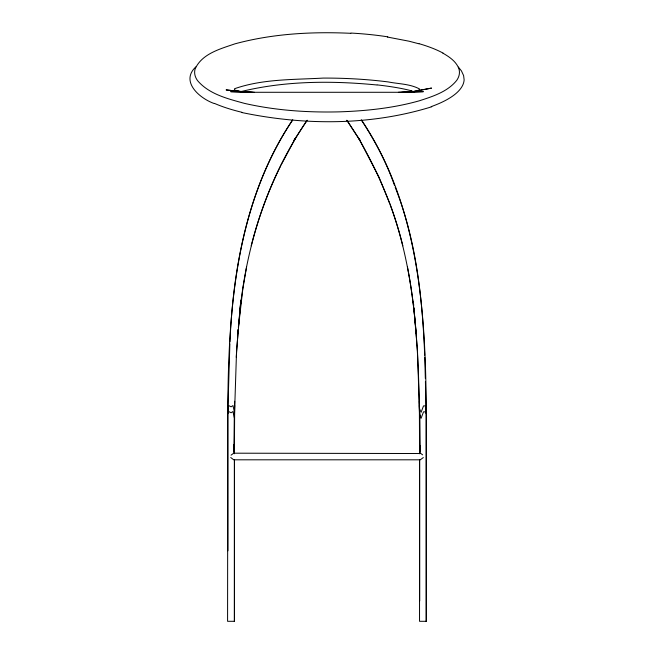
<?xml version="1.0" encoding="UTF-8"?>
<svg xmlns="http://www.w3.org/2000/svg" width="654" height="654" viewBox="0 0 654 654"><rect width="100%" height="100%" fill="white"/><g stroke="black" fill="none" stroke-linecap="round" stroke-linejoin="round"><path stroke-width="0.98" d="M233.813 446.273L233.936 452.306L234.394 411.906L232.979 405.562L231.115 406.813L229.415 405.905L227.796 405.881L227.584 621.3L234.5 621.3L234.459 459.893M234.32 621.3L234.377 459.574M234.377 453.467L234.68 405.496M419.574 459.893L419.533 621.3L426.449 621.3L426.236 405.881L426.097 407.736M419.582 453.762L419.353 401.262M426.056 621.3L426.244 406.813L425.746 405.562M420.203 445.554L420.105 452.306L419.672 413.941M227.796 412.772L229.856 343.865M234.394 413.63L234.68 401.262M420.121 453.524L233.723 453.189L231.042 455.168M227.935 413.696L227.796 411.84C228.262 311.95 235.015 205.266 292.779 119.821M229.971 341.829C233.216 264.674 248.896 185.45 292.395 120.287M236.266 357.313L238.203 329.518M426.097 413.696L425.419 381.527M237.827 333.458L238.195 329.403M238.375 327.376L240.86 300.022L236.552 351.018L234.394 417.865L232.979 411.521L231.115 412.772L229.415 411.865L227.796 411.84M238.416 327.335L242.855 288.676L246.566 267.028M239.895 311.525C246.705 243.607 268.279 176.654 307.266 120.246M361.637 120.287C419.198 205.863 425.787 312.841 426.244 412.772L425.779 411.865L423.53 411.84L421.07 418.331L419.59 414.767L419.893 413.107M420.252 415.151L419.647 417.865L419.655 453.467M251.201 245.822C258.126 218.24 267.993 191.442 280.631 165.969M227.919 550.823L227.796 406.813L228.287 405.562M227.796 406.813L228.254 405.905M281.065 165.045L295.894 137.397L293.728 140.79L306.947 120.377M195.808 66.912C179.94 81.676 199.911 98.468 214.013 103.455M423.31 457.555L420.309 459.811L233.715 459.811L230.731 457.522M431.746 106.774C370.507 125.789 303.93 125.511 241.498 112.463M398.392 92.288L413.794 91.437L418.674 90.26L419.582 89.009C410.164 83.843 398.499 83.982 388.108 81.913C366.567 79.208 344.854 77.998 323.158 78.088C293.703 79.747 262.655 78.856 234.549 88.731L234.377 89.492L235.162 90.154L239.593 91.323L254.431 92.288M240.149 91.789C284.711 80.761 331.414 80.54 376.9 84.979M413.794 91.437L431.558 88.086L416.5 90.914M404.237 92.255L423.359 91.674L401.703 92.288M406.338 92.288L247.752 92.288M252.46 92.288L230.674 91.674L249.934 92.263M350.846 33.313C312.007 31.515 272.571 33.64 234.917 43.851C220.439 48.862 202.135 53.579 195.194 68.76A144.305 41.39 0 0 0 197.541 80.605C209.19 94.315 227.829 98.779 244.457 103.373C275.636 110.485 307.781 112.643 339.696 111.842C366.485 110.927 393.397 108.098 419.271 100.814C432.703 96.465 447.459 91.862 456.656 80.45A144.174 41.366 0 0 0 458.822 68.539C456.059 61.353 449.331 56.873 442.93 53.178M245.119 92.018L226.088 89.917L243.427 91.846M387.397 37.041L409.093 41.218L418.961 43.802M411.186 90.857L414.685 91.936M420.571 453.304L422.623 454.857M458.356 67.06L461.438 70.902L463.612 75.578L464.127 79.804A146.414 44.456 0.8 0 1 431.199 106.627M361.253 119.821C374.668 140.34 386.416 162.225 394.493 185.417M346.767 120.246L359.455 139.662L378.298 175.697M347.086 120.377L360.305 140.79L358.139 137.397C377.644 171.413 393.52 207.653 402.831 245.822M426.244 406.813L425.779 405.905L423.53 405.881L421.07 412.372L419.59 408.815M378.772 176.596L389.939 203.876M395.188 187.297C416.385 240.558 422.386 298.42 424.708 355.253M390.324 204.816C402.831 239.192 410.107 275.228 414.137 311.525M407.467 267.028C416.909 315.678 418.503 365.365 419.59 414.767M413.639 305.091L413.361 302.05L413.68 306.023M413.908 308.132L416.206 333.458M413.851 308.026L417.481 351.018L419.647 417.865L419.353 405.496M227.796 405.881L227.935 407.736M424.765 357.272L425.337 378.494M233.813 444.548L233.936 450.59M419.655 459.574L419.704 600.961M234.443 415.96L234.459 453.762M419.214 43.728A137.741 39.592 0 0 1 443.15 53.146M241.931 112.3A142.417 42.134 -0.3 0 1 214.406 103.373M377.244 84.906A94.34 13.382 1.8 0 1 411.513 90.841M351.01 33.06A128.961 37.482 0 0 1 387.765 36.837"/></g></svg>
